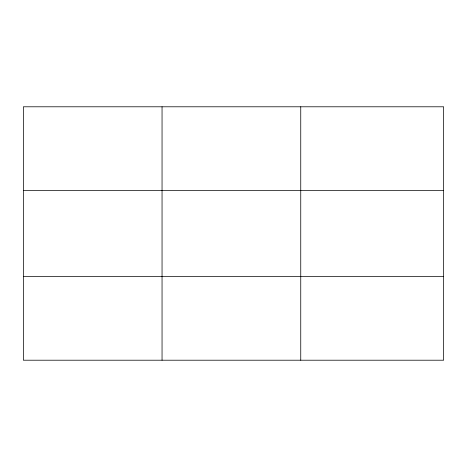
<?xml version="1.0" encoding="UTF-8"?>
<svg xmlns="http://www.w3.org/2000/svg" width="467" height="467" viewBox="0 0 467 467"><rect width="100%" height="100%" fill="white"/><g stroke="black" fill="none" stroke-linecap="round" stroke-linejoin="round"><path stroke-width="0.7" d="M162.049 360.209L162.049 106.791M300.748 360.209L300.748 106.791M443.65 276.581L443.65 360.209L23.35 360.209L23.35 106.791L443.65 106.791L443.65 276.581L23.35 276.581M23.35 190.419L443.65 190.419"/></g></svg>
